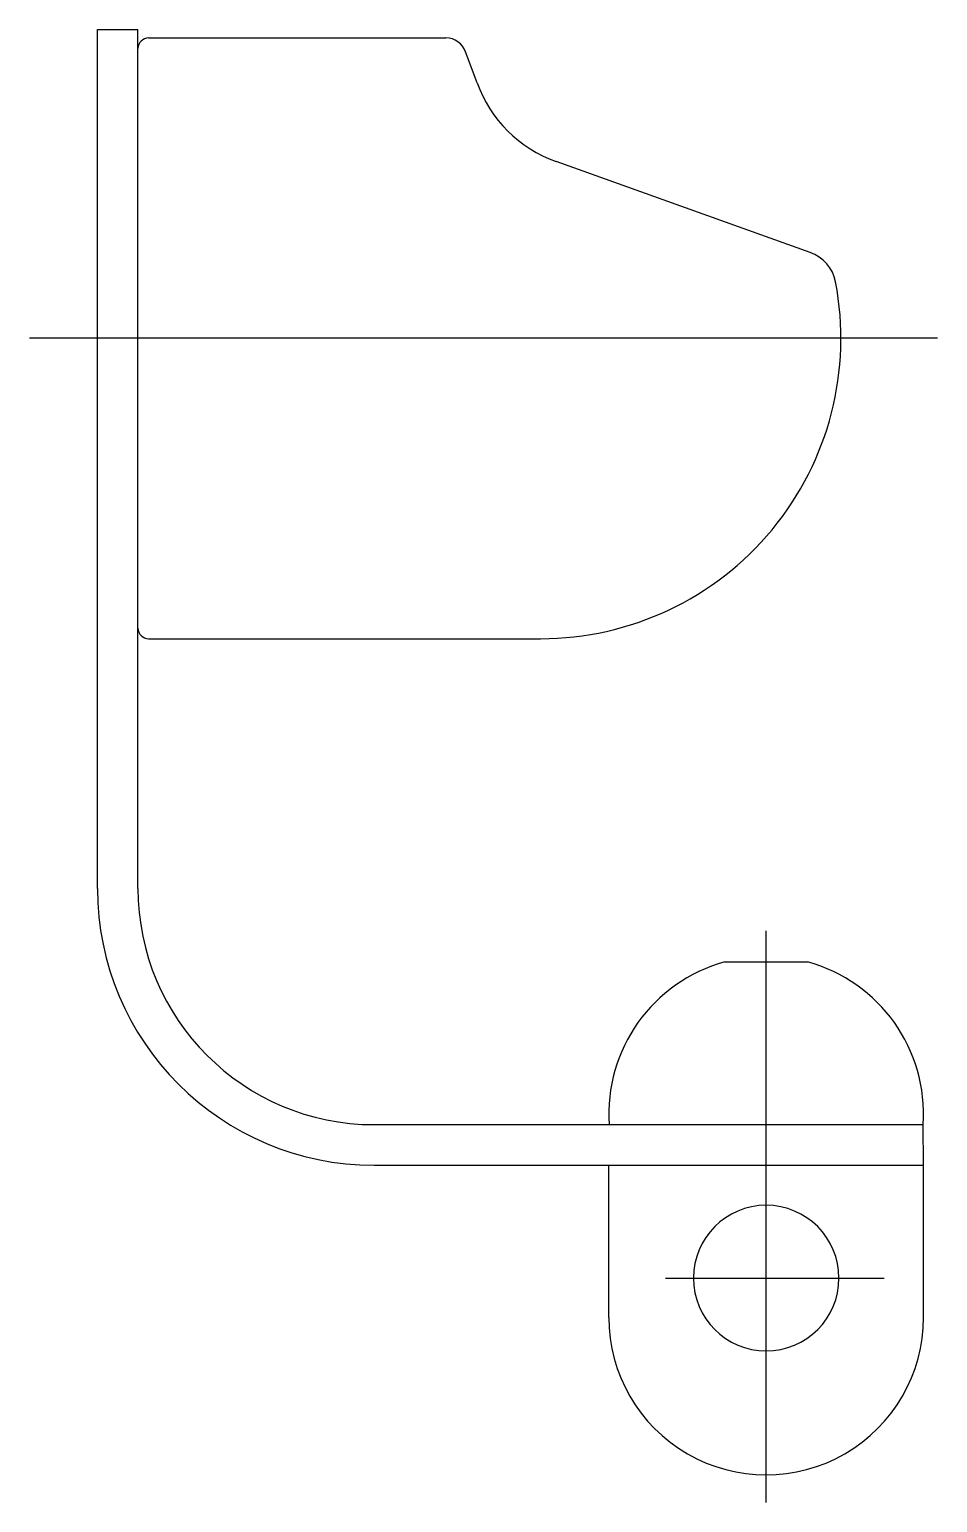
# Model space of a CAD drawing. Extents: x -334.618 to -334.548, y 0.356 to 0.469.
import ezdxf

# ---------------------------------------------------------------- set-up
doc = ezdxf.new("R2010")
doc.units = 0
doc.header["$LTSCALE"] = 0.2
doc.header["$MEASUREMENT"] = 0
for name, pattern in [('AXES', [0.54, 0.3, -0.08, 0.08, -0.08]), ('CACHE', [0.24, 0.12, -0.12]), ('CONTINU', [0])]:
    doc.linetypes.add(name, pattern=pattern)
doc.layers.get('0').update_dxf_attribs({"linetype": 'CONTINUOUS'})
doc.layers.add('DECA_EIXOS', color=5, linetype='AXES')

msp = doc.modelspace()

# ---------------------------------------------------------------- linework, layer by layer
at = {"linetype": 'CONTINU'}
for points in [[(-334.61233, 0.40354), (-334.61233, 0.46938)], [(-334.61233, 0.46938), (-334.60922, 0.46938)], [(-334.60922, 0.40354), (-334.60922, 0.46938)], [(-334.60841, 0.46873), (-334.58561, 0.46873)], [(-334.58323, 0.46529), (-334.5841, 0.46767)], [(-334.55769, 0.4523), (-334.57717, 0.45926)], [(-334.60841, 0.42269), (-334.57835, 0.42269)], [(-334.56423, 0.39791), (-334.5579, 0.39791)], [(-334.59112, 0.38544), (-334.56106, 0.38544)], [(-334.56911, 0.38544), (-334.55302, 0.38544)], [(-334.56106, 0.38544), (-334.54903, 0.38544)], [(-334.549, 0.38233), (-334.54903, 0.38544)], [(-334.59112, 0.38233), (-334.549, 0.38233)], [(-334.57313, 0.37066), (-334.57313, 0.38233)], [(-334.549, 0.37066), (-334.549, 0.38233)]]:
    msp.add_lwpolyline(points, dxfattribs=at)
for points in [[(-334.60841, 0.46873, 0.414189), (-334.60922, 0.46793)], [(-334.5841, 0.46767, 0.315277), (-334.58561, 0.46873)], [(-334.58323, 0.46529, 0.223162), (-334.57717, 0.45926)], [(-334.55574, 0.45003, 0.265739), (-334.55769, 0.4523)], [(-334.57835, 0.42269, 0.470612), (-334.55574, 0.45003)], [(-334.60922, 0.42349, 0.414213), (-334.60841, 0.42269)], [(-334.61233, 0.40354, 0.414213), (-334.59112, 0.38233)], [(-334.60922, 0.40354, 0.414213), (-334.59112, 0.38544)], [(-334.56423, 0.39791, 0.357459), (-334.57309, 0.38544)], [(-334.54903, 0.38544, 0.357459), (-334.5579, 0.39791)], [(-334.57313, 0.37066, 1.000018), (-334.549, 0.37066)]]:
    msp.add_lwpolyline(points, format="xyb", dxfattribs=at)
at = {"linetype": 'CACHE'}
for points in [[(-334.56106, 0.37926, 1), (-334.56106, 0.3681)], [(-334.56106, 0.3681, 1), (-334.56106, 0.37926)]]:
    msp.add_lwpolyline(points, format="xyb", dxfattribs=at)
at = {"layer": 'DECA_EIXOS'}
for points in [[(-334.61754, 0.44576), (-334.54792, 0.44576)], [(-334.56106, 0.35648), (-334.56106, 0.4003)], [(-334.56879, 0.37368), (-334.55202, 0.37368)]]:
    msp.add_lwpolyline(points, dxfattribs=at)

doc.saveas('drawing.dxf')
